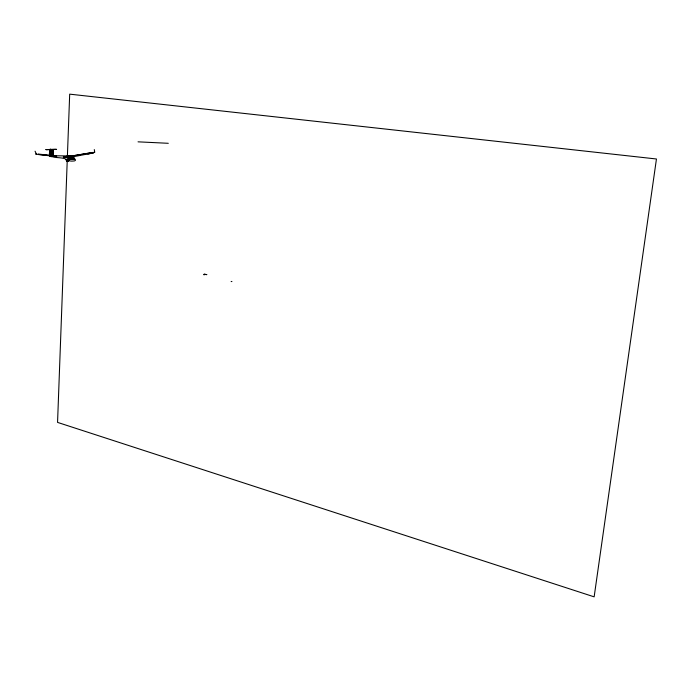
<?xml version="1.0" encoding="UTF-8"?>
<svg xmlns="http://www.w3.org/2000/svg" width="691" height="691" viewBox="0 0 691 691"><rect width="100%" height="100%" fill="white"/><g stroke="black" fill="none" stroke-linecap="round" stroke-linejoin="round"><path stroke-width="1.04" d="M51.626 149.679L52.456 149.826L53.285 155.371L52.559 149.843L51.255 149.653L51.074 155.985C52.257 153.281 49.959 148.505 51.454 150.137L51.117 149.653L51.626 149.731L52.067 156.14L49.916 155.821L49.812 149.437L49.761 155.751C50.901 157.453 53.509 156.598 51.074 155.795C47.446 157.401 50.797 146.717 50.711 149.576L50.823 151.674M51.203 155.976L50.383 155.959L50.581 149.489L50.391 156.036L50.469 149.498L50.763 154.827M51.48 149.662L51.808 156.097L51.186 149.671C53.043 158.533 48.413 157.911 50.279 149.524L50.227 155.967L50.158 149.498M46.677 149.567L50.875 149.481A8.836 6.133 85.4 0 1 52.214 149.567A1.728 1.201 85.7 0 1 52.525 149.705A1.728 1.218 85.5 0 0 52.231 149.567A8.836 6.21 85.2 0 0 50.823 149.481L46.375 149.567L50.909 149.472L51.039 150.025M50.27 149.498C49.709 150.197 49.614 157.989 51.186 155.786M49.916 155.777L49.959 149.455L50.383 155.829M50.175 155.803L50.115 149.481C48.551 157.747 52.309 159.051 50.711 149.576L50.728 155.924M49.968 155.821L51.134 156.226L49.761 155.751L50.832 156.235L50.763 149.481L51.255 149.567L50.745 150.059L51.436 156.036M51.471 149.558L50.875 149.481L50.858 150.051L51.333 149.783L51.48 152.884M67.26 159.794L57.56 422.391L594.148 596.851L656.45 158.99L69.687 94.149L67.381 156.563L70.223 159.034L72.279 159.224L73.963 158.377L74.481 158.878L71.899 156.892L68.349 155.916L53.397 155.777M51.333 150.137L50.823 149.481L50.788 150.059L51.359 150.137L51.203 149.472M204.095 274.966L204.104 274.215L206.868 274.603M68.02 155.959L70.352 156.477C64.989 154.058 67.062 159.31 70.491 159.077M66.811 159.388C65.127 159.612 68.988 159.751 68.245 160.934L66.077 159.923L66.103 159.345L69.489 160.804A18.51 13.103 86.1 0 0 72.149 161.098C79.828 161.202 72.348 156.848 69.661 156.192L74.49 158.852M67.45 160.39L67.018 160.727L67.545 160.606M67.018 160.727L67.891 160.502M67.442 160.45L67.122 160.882L67.675 160.813M52.024 156.356L51.523 156.321M68.988 160.727L66.828 159.897C67.796 161.081 70.422 160.856 68.107 159.88L69.065 160.433M73.764 158.818L73.972 158.377M67.968 160.77L67.882 160.226L67.83 160.77M51.505 151.856L51.359 149.722L52.067 156.14M50.996 156.175L50.59 156.028M51.488 156.011C53 158.343 62.639 156.883 66.509 159.466M73.177 158.74L67.018 156.46L69.255 156.52L68.694 156.399M51.099 149.999L51.41 152.97M51.575 155.924L52.317 155.872M67.208 160.83L67.865 160.899M67.208 156.131L73.928 158.498M52.922 155.821L52.732 155.812M68.659 160.459L69.074 160.321L68.098 159.88M36.2 154.162A1.365 0.959 -86.8 0 0 36.537 154.179A1.632 1.149 -86.8 0 1 36.2 154.162A5.787 4.06 -87 0 0 35.759 154.058L35.967 154.007A1.918 1.347 -86.9 0 1 36.442 154.015M231.14 281.608L231.926 281.427M87.783 154.102L93.7 152.815L72.209 156.969M92.87 152.426L68.556 156.52M68.452 156.555L92.3 152.607M66.664 157.591L63.261 157.064L66.422 157.047M55.695 149.334L51.575 149.455M55.781 149.334L51.678 149.446M73.039 158.844L73.825 158.723M72.771 159.016L73.695 158.904M68.659 156.373L67.113 156.226L70.948 159.137M68.081 155.985L67.338 156.011L70.266 156.537L72.572 159.12L67.243 157.643M50.685 149.481L46.496 149.576M138.036 141.836L168.293 143.296M68.279 156.097L68.996 156.183M67.899 155.941L68.685 155.976M67.476 155.95L68.945 156.52L71.38 159.189M38.333 154.076L56.394 155.924M53.198 156.287C48.577 155.587 53.872 141.905 53.293 155.38M37.331 154.274L54.39 156.114M56.722 156.598L38.342 154.525M52.024 156.054L51.825 149.714L52.49 156.201L51.937 149.774L52.637 156.218L52.041 149.792L52.775 156.235L52.179 149.766L53.224 155.38L52.559 149.843A1.684 1.175 85.8 0 1 52.196 149.843A8.879 6.159 86.1 0 1 50.806 149.472M70.188 159.008L69.178 158.775C61.387 153.601 76.736 161.158 71.847 158.006L70.62 156.451L74.352 158.498M204.26 274.353L206.574 274.569L203.992 274.405M69.661 156.192L74.429 158.61M70.629 156.831L71.562 157.082M66.111 159.526L68.262 160.753L66.077 159.923M72.762 158.369L73.41 158.61L72.65 157.859L74.162 158.403L72.296 157.211L73.315 158.645L74.464 158.654M72.114 159.232L68.349 155.916L72.201 157.09L74.481 158.749M73.626 158.317L72.46 157.418L73.73 158.757M73.091 158.8L71.57 156.822L74.257 158.489L72.676 157.444L73.54 158.515M35.06 151.199L36.312 153.877M67.925 156.598L67.666 155.855M94.278 149.576L94.736 152.132M52.568 149.809A1.684 1.183 85.6 0 1 52.222 149.843L53.337 156.278M52.456 149.835L53.216 155.38M53.077 155.363L52.361 149.826L53.172 156.244L52.257 149.783L52.965 156.209M52.352 151.899L52.101 149.757L52.922 156.252L52.257 149.809M52.153 151.865L51.92 149.722L52.205 152.927M52.015 149.74L52.214 151.873M51.419 149.705L51.937 156.123L51.523 149.722M51.194 149.938L51.307 152.953M93.89 152.314A5.511 3.878 78 0 1 94.322 152.409A1.555 1.097 78.3 0 0 94.658 152.435A1.304 0.916 78.3 0 1 94.322 152.409M45.943 149.55A3.351 2.349 85.3 0 1 46.254 149.584M46.254 149.679A3.265 2.289 85.6 0 1 45.943 149.619M56.576 149.316A3.317 2.315 85.7 0 0 56.265 149.282A3.23 2.246 85.9 0 0 56.576 149.403M94.486 152.227L94.451 152.227A1.762 1.244 78.1 0 0 94.08 152.262A1.831 1.287 78.1 0 1 94.529 152.27M51.091 156.296L49.761 155.751L51.056 156.33M53.172 156.244L52.326 149.8L53.069 156.226M68.012 161.236A0.959 0.682 84.9 0 0 68.003 159.941A0.959 0.682 85.8 0 1 68.003 161.245A0.959 0.682 84.9 0 1 67.096 161.288A0.959 0.682 84.9 0 1 66.923 160.001A0.959 0.682 85.8 0 0 67.087 161.288A0.959 0.682 85.8 0 0 68.003 161.245"/></g></svg>
